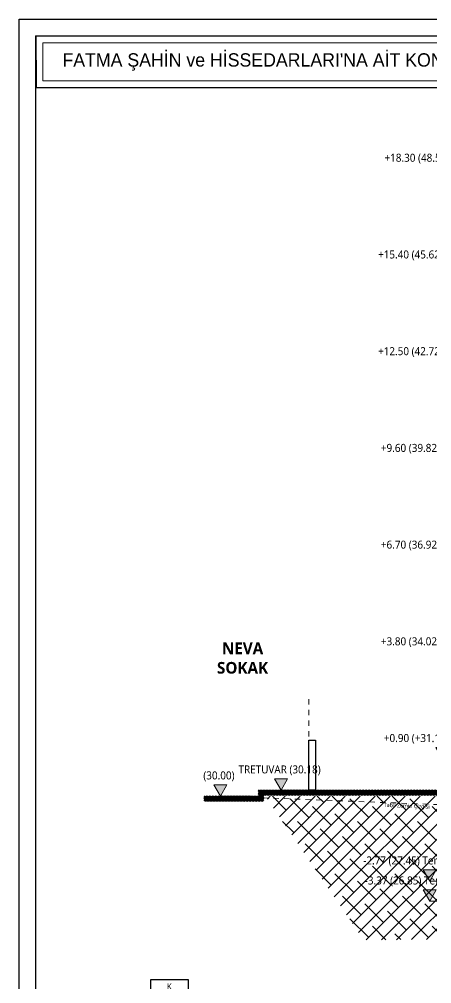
# Model space of a CAD drawing. Header units: metres. Extents: x 14968 to 56958, y -40276 to -31129.
# Drawn here: x 17068 to 18305, y -37368 to -34476 of the extents above; entities that cross this region are included whole.
import ezdxf
from ezdxf.enums import TextEntityAlignment as Align

# ---------------------------------------------------------------- set-up
doc = ezdxf.new("R2010")
doc.units = ezdxf.units.M
doc.linetypes.add('JIS_02_1.2', pattern=[64.008, 32.004, -32.004])
doc.layers.get('0').update_dxf_attribs({"lineweight": 13})
for name, color, linetype, lineweight in [('A ANTET', 7, 'Continuous', 13), ('A DIŞ ZEMİN', 7, 'Continuous', 50), ('A DUVAR', 7, 'Continuous', 25), ('A KOT KESİT', 51, 'Continuous', 15), ('A TABİİ ZEMİN ÇİZGİSİ', 81, 'JIS_02_1.2', 9), ('A TOPRAK', 17, 'Continuous', 5), ('A YAZI', 7, 'Continuous', 13), ('A ÖLÇÜ İÇ YATAY', 2, 'Continuous', 9), ('çerçeve-şablon', 145, 'Continuous', 25)]:
    doc.layers.add(name, color=color, linetype=linetype, lineweight=lineweight)
doc.styles.add('HİB ARIAL 95', font='arial.ttf', dxfattribs={"width": 0.95})
doc.styles.add('HİB Segoe Semibold', font='')
doc.styles.add('HİB Segoe Semilight .95', font='segoeuisl.ttf', dxfattribs={"width": 0.9})
doc.styles.add('TROMANTUR', font='arial.ttf', dxfattribs={"width": 0.7})
doc.styles.get('HİB Segoe Semibold').set_extended_font_data('Segoe UI Semibold')

# ---------------------------------------------------------------- blocks, each defined once
blk = doc.blocks.new('KUZEY')
at = {"layer": 'çerçeve-şablon', "ltscale": 2}
for points in [[(150, 279.9), (130.4, 208, -0.168735), (169.6, 208)], [(197.9, 150.1, -1), (102.9, 150.1, -0.267176), (126.5, 191.2), (130.8, 206.6, 0.319356), (90.6, 150.1, 1), (210.2, 150.1, 0.319356), (170, 206.6), (174.3, 191.2, -0.267176)]]:
    blk.add_hatch(color=4, dxfattribs=at).paths.add_polyline_path(points)
at = {"layer": 'çerçeve-şablon', "color": 4, "ltscale": 2}
blk.add_line((150, 279.9), (173.9, 192.5), dxfattribs=at)
blk.add_lwpolyline([(37.6, 353.6), (262.6, 353.6), (262.6, 59), (37.6, 59)], close=True, dxfattribs=at)
for radius in [59.8, 47.5]:
    blk.add_circle((150.4, 150.1), radius, dxfattribs=at)
at = {"layer": 'çerçeve-şablon', "color": 4, "style": 'TROMANTUR', "width": 0.8}
blk.add_text('K', height=36, dxfattribs=at).set_placement((134.9, 292.9))
blk = doc.blocks.new('KOT KESİT')
at = {"layer": 'A KOT KESİT', "transparency": 33554687}
h = blk.add_hatch(color=256, dxfattribs=at)
h.dxf.hatch_style = 1
h.paths.add_polyline_path([(9.7, 16.9), (-9.7, 16.9), (0, 0)])
at = {"layer": 'A KOT KESİT'}
blk.add_line((0, 0), (46.1, 0), dxfattribs=at)
blk.add_lwpolyline([(9.7, 16.9), (-9.7, 16.9), (0, 0)], close=True, dxfattribs=at)
at = {"layer": 'A KOT KESİT', "ltscale": 100, "transparency": 33554687, "style": 'HİB Segoe Semilight .95', "width": 0.95}
blk.add_attdef('YAZI', text='', height=12, dxfattribs=at).set_placement((-2.1, 25.2), align=Align.CENTER)
blk = doc.blocks.new('VAZ KES AA')
at = {"layer": 'A DIŞ ZEMİN', "ltscale": 0.5, "transparency": 33554687}
h = blk.add_hatch(dxfattribs=at)
h.set_pattern_fill('ANSI31', color=252)
h.set_pattern_definition([(45, (-41528.8016, 31823.627), (-2.24506403, 2.24506403), [])])
h.paths.add_polyline_path([(816.7, 389.8), (44.1, 389.8), (44.1, 371.8), (-119.6, 371.8), (-119.6, 356.8), (59.1, 356.8), (59.1, 374.8), (816.7, 374.8)])
at = {"layer": 'A TOPRAK', "ltscale": 0.5, "transparency": 33554687}
h = blk.add_hatch(dxfattribs=at)
h.set_pattern_fill('ANSI38-METRIC', color=256, scale=10)
h.set_pattern_definition([(45, (-41198.804, 31694.627), (-22.45064, 22.45064), []), (135, (-41198.804, 31694.627), (-67.35192, 22.45064), [79.375, -47.625])])
h.paths.add_polyline_path([(637.5, 245), (609.6, 371.8), (64.2, 371.8), (359, -58.8), (1422.3, -54.2), (1422.8, -67.8), (1850.7, -68.6), (1855.1, -60.2), (2192.7, -65.5), (2366.9, 335.7), (2190.7, 334.1), (2088.4, 25.9), (1810.7, 20.4), (1808.7, -24.1), (1459.8, -24.6), (1461.8, 26.9), (683.8, 26.5)])
at = {"layer": 'A DIŞ ZEMİN', "ltscale": 0.5, "const_width": 1}
blk.add_lwpolyline([(816.7, 389.8), (194.1, 389.8), (44.1, 389.8), (44.1, 371.8), (-120.4, 371.8)], dxfattribs=at)
at = {"layer": 'A DUVAR'}
blk.add_lwpolyline([(194.1, 539.8), (214.1, 539.8), (214.1, 389.8), (194.1, 389.8)], close=True, dxfattribs=at)
at = {"layer": 'A TABİİ ZEMİN ÇİZGİSİ', "ltscale": 0.5}
blk.add_line((194.1, 518.8), (194.1, 668.8), dxfattribs=at)
blk.add_lwpolyline([(-70.8, 371.8), (816.7, 337.8), (1976.7, 352.8), (2377.9, 352.8)], dxfattribs=at)
at = {"layer": 'A KOT KESİT', "xscale": 2, "yscale": 2, "zscale": 2}
for p, values in [((603, 2223.8), {'YAZI': '+18.30 (48.52) Saçak Kotu'}), ((602.8, 1933.8), {'YAZI': '+15.40 (45.62) 5. Normal Kat'}), ((602.8, 1643.8), {'YAZI': '+12.50 (42.72) 4. Normal Kat'}), ((602.8, 1353.8), {'YAZI': '+9.60 (39.82) 3. Normal Kat'}), ((602.8, 1063.8), {'YAZI': '+6.70 (36.92) 2. Normal Kat'}), ((602.8, 773.8), {'YAZI': '+3.80 (34.02) 1. Normal Kat'}), ((595.2, 483.8), {'YAZI': '+0.90 (+31.12) Zemin Kat'}), ((111.1, 389.8), {'YAZI': 'TRETUVAR (30.18)'}), ((-70.8, 371.8), {'YAZI': '(30.00)'}), ((556.9, 116.8), {'YAZI': '-2.77 (27.45) Temel Üst Kotu'}), ((556.9, 56.8), {'YAZI': '-3.37 (26.85) Temel Alt Kotu'})]:
    blk.add_blockref('KOT KESİT', p, dxfattribs=at).add_auto_attribs(values)
at = {"layer": 'A TABİİ ZEMİN ÇİZGİSİ', "ltscale": 0.5, "insert": (558.8, 346.4), "char_height": 12, "width": 141.183, "attachment_point": 3, "rotation": 357.8191, "style": 'HİB Segoe Semilight .95'}
blk.add_mtext('\\pxqc;Tabii Zemin Çizgisi', dxfattribs=at)
at = {"layer": 'A YAZI', "ltscale": 100, "insert": (-229.1, 832.7), "char_height": 35, "width": 449.77, "attachment_point": 1, "style": 'HİB Segoe Semibold'}
blk.add_mtext('\\pxqc;NEVA\\PSOKAK', dxfattribs=at)

msp = doc.modelspace()

# ---------------------------------------------------------------- linework, layer by layer
at = {"layer": 'A ANTET', "linetype": 'ByBlock', "ltscale": 100}
msp.add_lwpolyline([(17119.4, -34680.8, 4.04, 4.04, 0), (18710.7, -34680.8, 4.04, 4.04, 0), (18709.4, -34525.8, 4.04, 4.04, 0), (17118.2, -34525.8, 4.04, 4.04, 0)], format="xyseb", close=True, dxfattribs=at)
msp.add_lwpolyline([(17138.4, -34546.1), (18689.7, -34546.1), (18689.7, -34660.6), (17138.4, -34660.6)], close=True, dxfattribs=at)
at = {"layer": 'A DUVAR', "ltscale": 0.5}
for points in [[(17068.2, -34475.8), (24655.8, -34475.8), (24655.8, -40275.8), (17068.2, -40275.8)], [(17118.2, -34525.8), (24605.8, -34525.8), (24605.8, -40225.8), (17118.2, -40225.8)]]:
    msp.add_lwpolyline(points, close=True, dxfattribs=at)

# ---------------------------------------------------------------- block references
at = {"ltscale": 0.5}
msp.add_blockref('VAZ KES AA', (17741.8, -37177.2), dxfattribs=at)
at = {"layer": 'A ÖLÇÜ İÇ YATAY', "ltscale": 0.5, "xscale": 0.5, "yscale": 0.5, "zscale": 0.5, "rotation": 359.9999999999999}
msp.add_blockref('KUZEY', (17443.5, -37531.3), dxfattribs=at)

# ---------------------------------------------------------------- texts
at = {"layer": 'A ANTET', "linetype": 'ByBlock', "ltscale": 100, "insert": (18670.5, -34603.9), "char_height": 40, "width": 2945.71, "attachment_point": 5, "style": 'HİB ARIAL 95'}
msp.add_mtext("\\pxql;FATMA ŞAHİN ve HİSSEDARLARI'NA AİT KONUT PROJESİ", dxfattribs=at)

doc.saveas('drawing.dxf')
